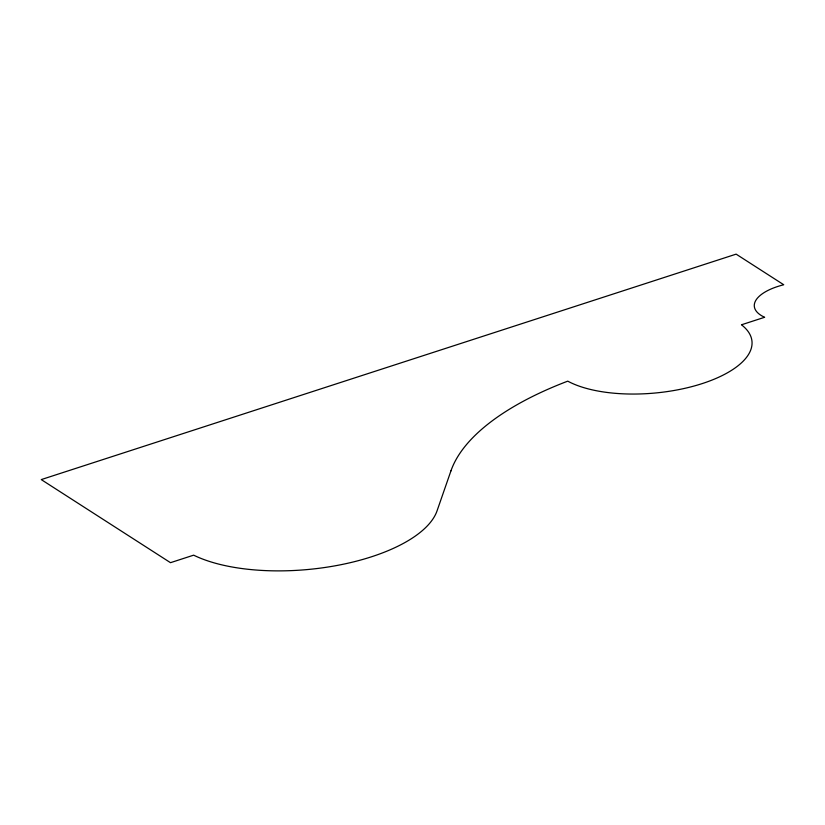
<?xml version="1.0" encoding="UTF-8"?>
<svg xmlns="http://www.w3.org/2000/svg" width="825" height="825" viewBox="0 0 825 825"><rect width="100%" height="100%" fill="white"/><g stroke="black" fill="none" stroke-linecap="round" stroke-linejoin="round"><path stroke-width="1.24" d="M450.955 470.848L437.054 510.84A136.403 57.214 -5.3 0 1 335.662 565.713A136.403 57.214 -5.3 0 1 193.658 555.163L170.497 562.681L41.25 479.593L736.137 254.141L783.75 284.759A47.654 19.986 -5.3 0 0 764.631 317.274L741.469 324.792A101.331 42.508 -5.3 0 1 702.23 383.584A101.331 42.508 -5.3 0 1 567.755 381.15A289.699 121.512 -5.3 0 0 450.955 470.848"/></g></svg>
